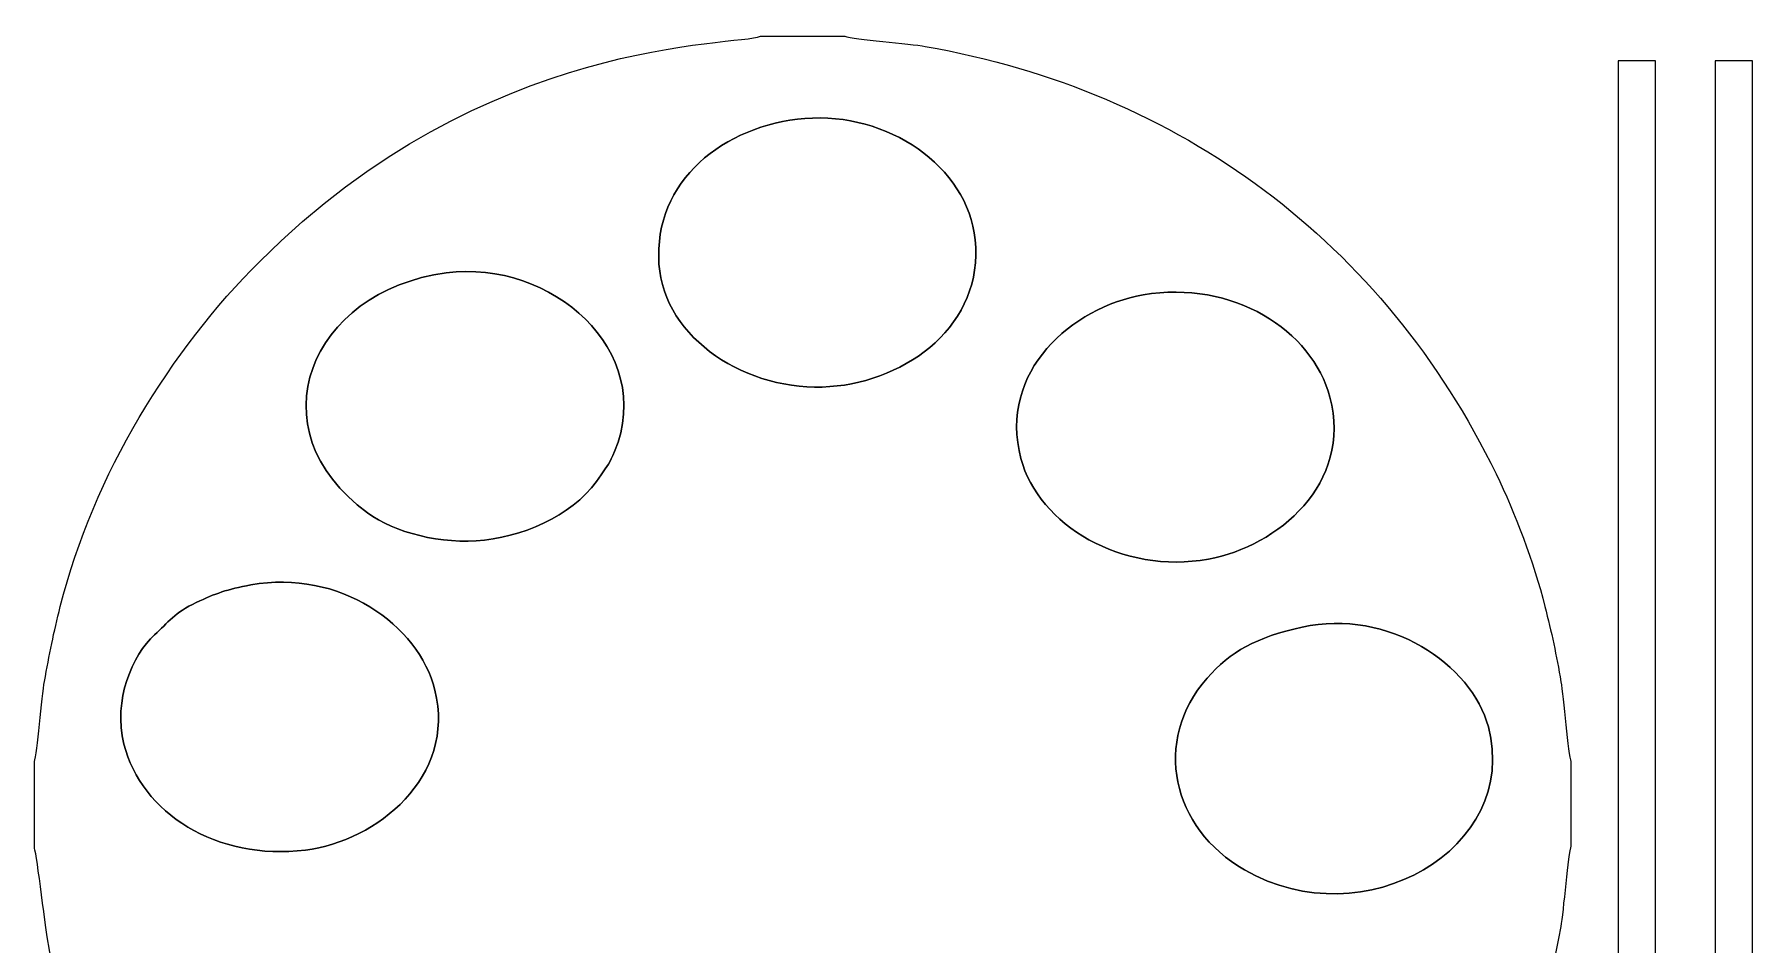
# Model space of a CAD drawing. Header units: centimetres. Extents: x -12.9 to 10.9, y -13.2 to 12.1.
# Drawn here: x -12.88 to 10.89, y -0.52 to 12.09 of the extents above; entities that cross this region are included whole.
import ezdxf

# ---------------------------------------------------------------- set-up
doc = ezdxf.new("R2010")
doc.units = ezdxf.units.CM
doc.header["$MEASUREMENT"] = 0
doc.layers.add('layer 1', color=7, linetype='Continuous')

msp = doc.modelspace()

# ---------------------------------------------------------------- linework, layer by layer
at = {"layer": 'layer 1', "color": 250, "lineweight": 20}
for points in [[(9.03216, -9.552), (9.552, -9.552), (9.552, 11.71798), (9.03216, 11.71798), (9.03216, -9.552)], [(10.37507, -9.552), (10.89491, -9.552), (10.89491, 11.71798), (10.37507, 11.71798), (10.37507, -9.552)]]:
    msp.add_lwpolyline(points, close=True, dxfattribs=at)
at = {"layer": 'layer 1'}
for points, knots in [([(-12.88482, 2.0115), (-12.88482, 2.0115), (-12.88482, 0.81473), (-12.88482, 0.81473), (-12.88482, 0.81473), (-12.84474, 0.71952), (-12.73248, -0.3422), (-12.67362, -0.60395), (-12.67362, -0.60395), (-12.57958, -1.02245), (-12.46042, -1.48841), (-12.31173, -1.87498), (-12.31173, -1.87498), (-11.72797, -3.39276), (-9.61637, -1.75947), (-7.47972, -1.53279), (-7.47972, -1.53279), (-6.56132, -1.43533), (-5.76122, -1.89239), (-5.42304, -2.69549), (-5.42304, -2.69549), (-4.69685, -4.41997), (-7.00662, -5.93707), (-7.11302, -7.16677), (-7.11302, -7.16677), (-7.19045, -8.06219), (-6.12143, -8.52884), (-5.4094, -8.69366), (-5.4094, -8.69366), (-4.97144, -8.79504), (-4.53926, -8.91075), (-4.0952, -9.00592), (-4.0952, -9.00592), (-4.0952, -9.00592), (-2.69931, -9.20544), (-2.69931, -9.20544), (-2.69931, -9.20544), (-2.69931, -9.20544), (-1.66828, -9.20544), (-1.66828, -9.20544), (-1.66828, -9.20544), (-1.4737, -9.12255), (0.27056, -9.1668), (2.31886, -8.171), (2.31886, -8.171), (5.52685, -6.61146), (7.61631, -3.8042), (8.23987, -0.27247), (8.23987, -0.27247), (8.27213, -0.08988), (8.34531, 0.76141), (8.37977, 0.84233), (8.37977, 0.84233), (8.37977, 0.84233), (8.37977, 2.0115), (8.37977, 2.0115), (8.37977, 2.0115), (8.34611, 2.08949), (8.27184, 2.93015), (8.24123, 3.11719), (8.24123, 3.11719), (8.18109, 3.4849), (8.10988, 3.80679), (8.02073, 4.16006), (8.02073, 4.16006), (7.86454, 4.77888), (7.60965, 5.45388), (7.34465, 5.9976), (7.34465, 5.9976), (5.78142, 9.20478), (2.98025, 11.29637), (-0.55501, 11.91941), (-0.55501, 11.91941), (-0.75822, 11.95524), (-1.55286, 12.00964), (-1.668, 12.05915), (-1.668, 12.05915), (-1.668, 12.05915), (-2.83705, 12.05915), (-2.83705, 12.05915), (-2.83705, 12.05915), (-3.15918, 11.92081), (-6.62118, 12.08559), (-9.76634, 8.94063), (-9.76634, 8.94063), (-10.99777, 7.70932), (-12.06178, 5.99751), (-12.52606, 4.16026), (-12.52606, 4.16026), (-12.61701, 3.80025), (-12.67864, 3.49649), (-12.74528, 3.12217), (-12.74528, 3.12217), (-12.77978, 2.92858), (-12.84354, 2.10747), (-12.88482, 2.0115)], [0, 0, 0, 0, 0.04, 0.04, 0.04, 0.04, 0.08, 0.08, 0.08, 0.08, 0.12, 0.12, 0.12, 0.12, 0.16, 0.16, 0.16, 0.16, 0.2, 0.2, 0.2, 0.2, 0.24, 0.24, 0.24, 0.24, 0.28, 0.28, 0.28, 0.28, 0.32, 0.32, 0.32, 0.32, 0.36, 0.36, 0.36, 0.36, 0.4, 0.4, 0.4, 0.4, 0.44, 0.44, 0.44, 0.44, 0.48, 0.48, 0.48, 0.48, 0.52, 0.52, 0.52, 0.52, 0.56, 0.56, 0.56, 0.56, 0.6, 0.6, 0.6, 0.6, 0.64, 0.64, 0.64, 0.64, 0.68, 0.68, 0.68, 0.68, 0.72, 0.72, 0.72, 0.72, 0.76, 0.76, 0.76, 0.76, 0.8, 0.8, 0.8, 0.8, 0.84, 0.84, 0.84, 0.84, 0.88, 0.88, 0.88, 0.88, 0.92, 0.92, 0.92, 0.92, 1, 1, 1, 1]), ([(-2.22055, 10.91992), (-1.08601, 11.0146), (0.03196, 10.2631), (0.136, 9.24117), (0.136, 9.24117), (0.25491, 8.07293), (-0.79533, 7.28263), (-1.87759, 7.20576), (-1.87759, 7.20576), (-3.0133, 7.12507), (-4.1695, 7.86474), (-4.24048, 8.90255), (-4.24048, 8.90255), (-4.31964, 10.05988), (-3.34261, 10.82627), (-2.22055, 10.91992)], [0, 0, 0, 0, 0.2, 0.2, 0.2, 0.2, 0.4, 0.4, 0.4, 0.4, 0.6, 0.6, 0.6, 0.6, 1, 1, 1, 1]), ([(-7.18415, 8.78107), (-5.73073, 8.97252), (-4.28124, 7.70591), (-4.85445, 6.30705), (-4.85445, 6.30705), (-4.92217, 6.14183), (-4.95644, 6.11435), (-5.04029, 5.98211), (-5.04029, 5.98211), (-5.35773, 5.4816), (-6.02065, 5.15124), (-6.65652, 5.08027), (-6.65652, 5.08027), (-7.25818, 5.01311), (-7.89839, 5.18583), (-8.2738, 5.45877), (-8.2738, 5.45877), (-9.86066, 6.61249), (-9.07321, 8.5322), (-7.18415, 8.78107)], [0, 0, 0, 0, 0.16666667, 0.16666667, 0.16666667, 0.16666667, 0.33333333, 0.33333333, 0.33333333, 0.33333333, 0.5, 0.5, 0.5, 0.5, 0.66666667, 0.66666667, 0.66666667, 0.66666667, 1, 1, 1, 1]), ([(2.46064, 8.47655), (3.6932, 8.68831), (4.80138, 7.99141), (5.04512, 7.05835), (5.04512, 7.05835), (5.3575, 5.86263), (4.32591, 4.99321), (3.3628, 4.81704), (3.3628, 4.81704), (2.16957, 4.59878), (1.01312, 5.28822), (0.76842, 6.21164), (0.76842, 6.21164), (0.4497, 7.41467), (1.47965, 8.30796), (2.46064, 8.47655)], [0, 0, 0, 0, 0.2, 0.2, 0.2, 0.2, 0.4, 0.4, 0.4, 0.4, 0.6, 0.6, 0.6, 0.6, 1, 1, 1, 1]), ([(-9.8873, 4.459), (-8.67003, 4.68219), (-7.56534, 3.91215), (-7.34131, 3.00253), (-7.34131, 3.00253), (-7.04554, 1.80154), (-8.13999, 0.91182), (-9.13311, 0.78773), (-9.13311, 0.78773), (-10.36242, 0.63411), (-11.40692, 1.30003), (-11.64592, 2.25612), (-11.64592, 2.25612), (-11.79834, 2.86575), (-11.52701, 3.48675), (-11.22012, 3.76972), (-11.22012, 3.76972), (-11.03865, 3.93706), (-10.93819, 4.07745), (-10.64531, 4.21554), (-10.64531, 4.21554), (-10.37646, 4.34228), (-10.22171, 4.39769), (-9.8873, 4.459)], [0, 0, 0, 0, 0.14285714, 0.14285714, 0.14285714, 0.14285714, 0.28571429, 0.28571429, 0.28571429, 0.28571429, 0.42857143, 0.42857143, 0.42857143, 0.42857143, 0.57142857, 0.57142857, 0.57142857, 0.57142857, 0.71428571, 0.71428571, 0.71428571, 0.71428571, 1, 1, 1, 1]), ([(4.65927, 3.87488), (5.85793, 4.1351), (7.00563, 3.36169), (7.23725, 2.49223), (7.23725, 2.49223), (7.68516, 0.81068), (5.5187, -0.4431), (3.86392, 0.51154), (3.86392, 0.51154), (2.85463, 1.09381), (2.58285, 2.29443), (3.34407, 3.16746), (3.34407, 3.16746), (3.66275, 3.53296), (4.03026, 3.7383), (4.65927, 3.87488)], [0, 0, 0, 0, 0.2, 0.2, 0.2, 0.2, 0.4, 0.4, 0.4, 0.4, 0.6, 0.6, 0.6, 0.6, 1, 1, 1, 1])]:
    msp.add_open_spline(points, degree=3, knots=knots, dxfattribs=at)
at = {"layer": 'layer 1', "color": 7}
for points, knots in [([(-2.22055, 10.91992), (-3.34261, 10.82627), (-4.31964, 10.05988), (-4.24048, 8.90255), (-4.24048, 8.90255), (-4.1695, 7.86474), (-3.0133, 7.12507), (-1.87759, 7.20576), (-1.87759, 7.20576), (-0.79533, 7.28263), (0.25491, 8.07293), (0.136, 9.24117), (0.136, 9.24117), (0.03196, 10.2631), (-1.08601, 11.0146), (-2.22055, 10.91992)], [0, 0, 0, 0, 0.2, 0.2, 0.2, 0.2, 0.4, 0.4, 0.4, 0.4, 0.6, 0.6, 0.6, 0.6, 1, 1, 1, 1]), ([(-7.18415, 8.78107), (-9.07321, 8.5322), (-9.86066, 6.61249), (-8.2738, 5.45877), (-8.2738, 5.45877), (-7.89839, 5.18583), (-7.25818, 5.01311), (-6.65652, 5.08027), (-6.65652, 5.08027), (-6.02065, 5.15124), (-5.35773, 5.4816), (-5.04029, 5.98211), (-5.04029, 5.98211), (-4.95644, 6.11435), (-4.92217, 6.14183), (-4.85445, 6.30705), (-4.85445, 6.30705), (-4.28124, 7.70591), (-5.73073, 8.97252), (-7.18415, 8.78107)], [0, 0, 0, 0, 0.16666667, 0.16666667, 0.16666667, 0.16666667, 0.33333333, 0.33333333, 0.33333333, 0.33333333, 0.5, 0.5, 0.5, 0.5, 0.66666667, 0.66666667, 0.66666667, 0.66666667, 1, 1, 1, 1]), ([(2.46064, 8.47655), (1.47965, 8.30796), (0.4497, 7.41467), (0.76842, 6.21164), (0.76842, 6.21164), (1.01312, 5.28822), (2.16957, 4.59878), (3.3628, 4.81704), (3.3628, 4.81704), (4.32591, 4.99321), (5.3575, 5.86263), (5.04512, 7.05835), (5.04512, 7.05835), (4.80138, 7.99141), (3.6932, 8.68831), (2.46064, 8.47655)], [0, 0, 0, 0, 0.2, 0.2, 0.2, 0.2, 0.4, 0.4, 0.4, 0.4, 0.6, 0.6, 0.6, 0.6, 1, 1, 1, 1]), ([(-9.8873, 4.459), (-10.22171, 4.39769), (-10.37646, 4.34228), (-10.64531, 4.21554), (-10.64531, 4.21554), (-10.93819, 4.07745), (-11.03865, 3.93706), (-11.22012, 3.76972), (-11.22012, 3.76972), (-11.52701, 3.48675), (-11.79834, 2.86575), (-11.64592, 2.25612), (-11.64592, 2.25612), (-11.40692, 1.30003), (-10.36242, 0.63411), (-9.13311, 0.78773), (-9.13311, 0.78773), (-8.13999, 0.91182), (-7.04554, 1.80154), (-7.34131, 3.00253), (-7.34131, 3.00253), (-7.56534, 3.91215), (-8.67003, 4.68219), (-9.8873, 4.459)], [0, 0, 0, 0, 0.14285714, 0.14285714, 0.14285714, 0.14285714, 0.28571429, 0.28571429, 0.28571429, 0.28571429, 0.42857143, 0.42857143, 0.42857143, 0.42857143, 0.57142857, 0.57142857, 0.57142857, 0.57142857, 0.71428571, 0.71428571, 0.71428571, 0.71428571, 1, 1, 1, 1]), ([(4.65927, 3.87488), (4.03026, 3.7383), (3.66275, 3.53296), (3.34407, 3.16746), (3.34407, 3.16746), (2.58285, 2.29443), (2.85463, 1.09381), (3.86392, 0.51154), (3.86392, 0.51154), (5.5187, -0.4431), (7.68516, 0.81068), (7.23725, 2.49223), (7.23725, 2.49223), (7.00563, 3.36169), (5.85793, 4.1351), (4.65927, 3.87488)], [0, 0, 0, 0, 0.2, 0.2, 0.2, 0.2, 0.4, 0.4, 0.4, 0.4, 0.6, 0.6, 0.6, 0.6, 1, 1, 1, 1])]:
    msp.add_open_spline(points, degree=3, knots=knots, dxfattribs=at)

doc.saveas('drawing.dxf')
